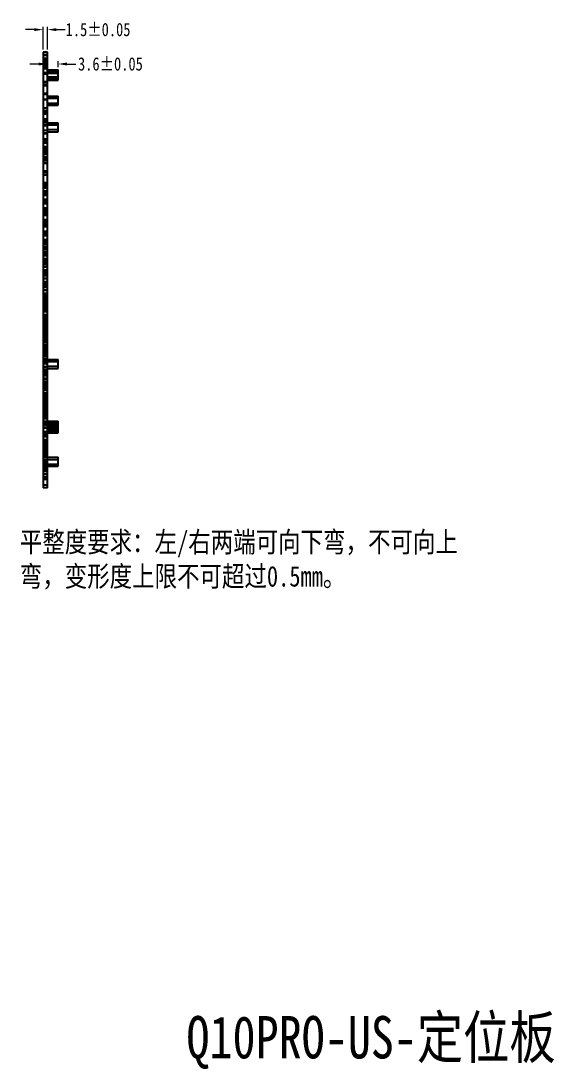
# Model space of a CAD drawing. Header units: inches. Extents: x -412 to 2236, y 581 to 1198.
# Drawn here: x 933.2 to 1114.4, y 768.2 to 1124.7 of the extents above; entities that cross this region are included whole.
import ezdxf

# ---------------------------------------------------------------- set-up
doc = ezdxf.new("R2010")
doc.units = ezdxf.units.IN
doc.header["$LTSCALE"] = 1.21
doc.header["$MEASUREMENT"] = 0
doc.header["$PDMODE"] = 3
doc.header["$PDSIZE"] = 0.3125
doc.layers.get('0').update_dxf_attribs({"linetype": 'CONTINUOUS'})
doc.layers.get('Defpoints').update_dxf_attribs({"linetype": 'CONTINUOUS'})
doc.layers.add('图框', color=7, linetype='CONTINUOUS')
doc.layers.add('标注尺寸', color=2, linetype='CONTINUOUS')
doc.styles.get("Standard").update_dxf_attribs({"font": 'txt', "width": 0.8})
doc.dimstyles.new('YanXiu', dxfattribs={"dimscale": 1.5, "dimtxt": 3, "dimasz": 2, "dimexe": 0.66, "dimexo": 0.66, "dimgap": 0.66, "dimtad": 0, "dimdsep": 46, "dimtxsty": 'Standard', "dimcen": 0, "dimclrd": 3, "dimclre": 6, "dimclrt": 3, "dimazin": 2, "dimtm": 1e-09, "dimtfac": 1, "dimtofl": 0, "dimtmove": 0, "dimatfit": 3, "dimfxl": 1, "dimlwd": 5, "dimlwe": 5, "dimarcsym": 0})

# ---------------------------------------------------------------- blocks, each defined once
blk = doc.blocks.new('*D6')
at = {"color": 3, "lineweight": 5}
for p, q in [((937.71, 1121.73), (934.71, 1121.73)), ((945.21, 1121.73), (948.21, 1121.73))]:
    blk.add_line(p, q, dxfattribs=at)
at = {"color": 6, "lineweight": 5}
for p, q in [((940.71, 1115.02), (940.71, 1122.72)), ((942.21, 1115), (942.21, 1122.72))]:
    blk.add_line(p, q, dxfattribs=at)
at = {"color": 3}
for points in [[(937.71, 1122.23), (937.71, 1121.23), (940.71, 1121.73)], [(945.21, 1122.23), (945.21, 1121.23), (942.21, 1121.73)]]:
    blk.add_solid(points, dxfattribs=at)
at = {"layer": 'Defpoints', "color": 0}
for p in [(942.21, 1121.73), (940.71, 1114.03), (942.21, 1114.01)]:
    blk.add_point(p, dxfattribs=at)
at = {"color": 3, "insert": (959.4, 1121.73), "char_height": 4.5, "attachment_point": 5}
blk.add_mtext('1.5%%P0.05', dxfattribs=at)
blk = doc.blocks.new('*D7')
at = {"color": 3, "lineweight": 5}
for p, q in [((939.21, 1110.04), (936.21, 1110.04)), ((948.81, 1110.04), (951.81, 1110.04))]:
    blk.add_line(p, q, dxfattribs=at)
at = {"color": 6, "lineweight": 5}
for p, q in [((942.21, 1109), (942.21, 1111.03)), ((945.81, 1109), (945.81, 1111.03))]:
    blk.add_line(p, q, dxfattribs=at)
at = {"color": 3}
for points in [[(939.21, 1110.54), (939.21, 1109.54), (942.21, 1110.04)], [(948.81, 1110.54), (948.81, 1109.54), (945.81, 1110.04)]]:
    blk.add_solid(points, dxfattribs=at)
at = {"layer": 'Defpoints', "color": 0}
for p in [(942.21, 1110.04), (942.21, 1108.01), (945.81, 1108.01)]:
    blk.add_point(p, dxfattribs=at)
at = {"color": 3, "insert": (963.6, 1110.04), "char_height": 4.5, "attachment_point": 5}
blk.add_mtext('3.6%%P0.05', dxfattribs=at)

msp = doc.modelspace()

# ---------------------------------------------------------------- linework, layer by layer
at = {"color": 7, "linetype": 'Continuous'}
for p, q in [((940.71, 1114.027), (940.71, 965.822)), ((942.21, 1114.027), (940.71, 1114.027)), ((940.71, 1114.011), (942.21, 1114.011)), ((942.21, 1113.027), (940.71, 1113.027)), ((940.71, 1113.011), (942.21, 1113.011)), ((942.21, 965.819), (942.21, 1114.031)), ((942.21, 1111.956), (940.71, 1111.956)), ((940.71, 1111.327), (942.21, 1111.327)), ((940.71, 1111.254), (942.21, 1111.254)), ((942.21, 1110.956), (940.71, 1110.956)), ((940.71, 1110.327), (942.21, 1110.327)), ((942.21, 1110.305), (940.71, 1110.305)), ((940.71, 1110.275), (942.21, 1110.275)), ((942.21, 1109.765), (940.71, 1109.765)), ((940.71, 1109.649), (942.21, 1109.649)), ((940.71, 1109.327), (942.21, 1109.327)), ((942.21, 1109.129), (940.71, 1109.129)), ((942.21, 1109.105), (940.71, 1109.105)), ((942.21, 1108.959), (940.71, 1108.959)), ((942.21, 1108.815), (940.71, 1108.815)), ((940.71, 1108.567), (942.21, 1108.567)), ((942.21, 1108.449), (940.71, 1108.449)), ((942.21, 1107.072), (940.71, 1107.072)), ((942.21, 1107.054), (940.71, 1107.054)), ((942.21, 1106.872), (940.71, 1106.872)), ((942.21, 1106.854), (940.71, 1106.854)), ((945.81, 1106.829), (940.71, 1106.831)), ((942.21, 1106.815), (940.71, 1106.815)), ((940.71, 1106.755), (942.21, 1106.755)), ((940.71, 1106.677), (942.21, 1106.677)), ((942.21, 1106.6), (940.71, 1106.6)), ((942.21, 1108.015), (945.81, 1108.015)), ((942.21, 1107.529), (945.81, 1107.529)), ((942.21, 1107.315), (945.81, 1107.315)), ((942.21, 1105.715), (945.81, 1105.715)), ((942.21, 1105.229), (945.81, 1105.229)), ((945.81, 1104.529), (945.81, 1108.015)), ((940.71, 1104.088), (942.21, 1104.088)), ((940.71, 1104.066), (942.21, 1104.066)), ((940.71, 1104), (942.21, 1104)), ((942.21, 1103.944), (940.71, 1103.944)), ((942.21, 1103.763), (940.71, 1103.763)), ((940.71, 1103.707), (942.21, 1103.707)), ((942.21, 1102.866), (940.71, 1102.866)), ((940.71, 1102.818), (942.21, 1102.818)), ((940.71, 1102.712), (942.21, 1102.712)), ((942.21, 1102.663), (940.71, 1102.663)), ((942.21, 1105.015), (945.81, 1105.015)), ((942.21, 1104.529), (945.81, 1104.529)), ((940.71, 1100.035), (942.21, 1100.035)), ((942.21, 1100.007), (940.71, 1100.007)), ((942.21, 1099.797), (940.71, 1099.797)), ((940.71, 1099.77), (942.21, 1099.77)), ((942.21, 1099.066), (945.81, 1099.066)), ((942.21, 1098.366), (945.81, 1098.366)), ((945.81, 1096.066), (945.81, 1099.066)), ((942.21, 1097.983), (940.71, 1097.983)), ((940.71, 1097.967), (942.21, 1097.967)), ((942.21, 1097.812), (940.71, 1097.812)), ((940.71, 1095.148), (942.21, 1095.148)), ((942.21, 1094.911), (940.71, 1094.911)), ((942.21, 1096.766), (945.81, 1096.766)), ((942.21, 1096.066), (945.81, 1096.066)), ((940.71, 1094.03), (942.21, 1094.03)), ((942.21, 1094.014), (940.71, 1094.014)), ((942.21, 1093.876), (940.71, 1093.876)), ((940.71, 1093.86), (942.21, 1093.86)), ((942.21, 1093.375), (940.71, 1093.375)), ((940.71, 1093.294), (942.21, 1093.294)), ((940.71, 1093.272), (942.21, 1093.272)), ((940.71, 1093.254), (942.21, 1093.254)), ((940.71, 1093.138), (942.21, 1093.138)), ((942.21, 1093.072), (940.71, 1093.072)), ((942.21, 1093.054), (940.71, 1093.054)), ((942.21, 1091.22), (940.71, 1091.22)), ((940.71, 1091.183), (942.21, 1091.183)), ((940.71, 1090.983), (942.21, 1090.983)), ((942.21, 1090.945), (940.71, 1090.945)), ((940.71, 1090.461), (942.21, 1090.461)), ((942.21, 1090.401), (940.71, 1090.401)), ((942.21, 1090.302), (940.71, 1090.302)), ((942.21, 1090.242), (940.71, 1090.242)), ((942.21, 1089.409), (940.71, 1089.409)), ((940.71, 1089.357), (942.21, 1089.357)), ((940.71, 1089.172), (942.21, 1089.172)), ((942.21, 1089.12), (940.71, 1089.12)), ((940.71, 1087.54), (942.21, 1087.54)), ((942.21, 1090.009), (945.81, 1090.009)), ((942.21, 1089.309), (945.81, 1089.309)), ((942.21, 1087.709), (945.81, 1087.709)), ((945.81, 1087.009), (945.81, 1090.009)), ((940.71, 1086.495), (942.21, 1086.495)), ((942.21, 1086.464), (940.71, 1086.464)), ((942.21, 1086.337), (940.71, 1086.337)), ((942.21, 1086.305), (940.71, 1086.305)), ((942.21, 1084.523), (940.71, 1084.523)), ((940.71, 1084.506), (942.21, 1084.506)), ((940.71, 1084.286), (942.21, 1084.286)), ((942.21, 1084.269), (940.71, 1084.269)), ((940.71, 1083.859), (942.21, 1083.859)), ((942.21, 1087.009), (945.81, 1087.009)), ((942.21, 1083.559), (940.71, 1083.559)), ((942.21, 1083.324), (940.71, 1083.324)), ((942.21, 1083.24), (940.71, 1083.24)), ((942.21, 1083.124), (940.71, 1083.124)), ((942.21, 1081.909), (940.71, 1081.909)), ((942.21, 1081.857), (940.71, 1081.857)), ((942.21, 1081.709), (940.71, 1081.709)), ((942.21, 1081.657), (940.71, 1081.657)), ((940.71, 1081.609), (942.21, 1081.609)), ((942.21, 1081.45), (940.71, 1081.45)), ((942.21, 1081.159), (940.71, 1081.159)), ((940.71, 1080.859), (942.21, 1080.859)), ((942.21, 1080.558), (940.71, 1080.558)), ((942.21, 1080.407), (940.71, 1080.407)), ((940.71, 1080.32), (942.21, 1080.32)), ((940.71, 1080.244), (942.21, 1080.244)), ((942.21, 1080.089), (940.71, 1080.089)), ((940.71, 1079.348), (942.21, 1079.348)), ((942.21, 1079.324), (940.71, 1079.324)), ((942.21, 1078.349), (940.71, 1078.349)), ((942.21, 1078.323), (940.71, 1078.323)), ((942.21, 1077.676), (940.71, 1077.676)), ((940.71, 1077.643), (942.21, 1077.643)), ((942.21, 1077.576), (940.71, 1077.577)), ((942.21, 1077.517), (940.71, 1077.517)), ((942.21, 1077.485), (940.71, 1077.485)), ((940.71, 1077.433), (942.21, 1077.433)), ((942.21, 1077.349), (940.71, 1077.349)), ((940.71, 1077.323), (942.21, 1077.323)), ((942.21, 1076.442), (940.71, 1076.442)), ((940.71, 1076.307), (942.21, 1076.307)), ((940.71, 1076.288), (942.21, 1076.288)), ((942.21, 1076.153), (940.71, 1076.153)), ((942.21, 1073.611), (940.71, 1073.611)), ((940.71, 1073.496), (942.21, 1073.497)), ((942.21, 1072.477), (940.71, 1072.477)), ((940.71, 1072.37), (942.21, 1072.37)), ((940.71, 1072.323), (942.21, 1072.323)), ((942.21, 1072.216), (940.71, 1072.216)), ((942.21, 1069.645), (940.71, 1069.646)), ((940.71, 1069.559), (942.21, 1069.56)), ((940.71, 1069.524), (942.21, 1069.524)), ((942.21, 1069.324), (940.71, 1069.324)), ((942.21, 1068.859), (940.71, 1068.859)), ((940.71, 1068.559), (942.21, 1068.559)), ((942.21, 1068.511), (940.71, 1068.511)), ((940.71, 1068.434), (942.21, 1068.434)), ((940.71, 1068.357), (942.21, 1068.357)), ((942.21, 1068.279), (940.71, 1068.279)), ((940.71, 1068.109), (942.21, 1068.109)), ((940.71, 1068.057), (942.21, 1068.057)), ((942.21, 1067.909), (940.71, 1067.909)), ((942.21, 1067.857), (940.71, 1067.857)), ((942.21, 1066.715), (940.71, 1066.714)), ((940.71, 1066.546), (942.21, 1066.546)), ((940.71, 1066.159), (942.21, 1066.159)), ((942.21, 1065.859), (940.71, 1065.859)), ((942.21, 1065.68), (940.71, 1065.68)), ((940.71, 1065.623), (942.21, 1065.623)), ((940.71, 1064.037), (942.21, 1064.037)), ((942.21, 1063.883), (940.71, 1063.883)), ((942.21, 1063.867), (940.71, 1063.867)), ((942.21, 1063.731), (940.71, 1063.731)), ((940.71, 1063.713), (942.21, 1063.713)), ((940.71, 1063.568), (942.21, 1063.568)), ((942.21, 1063.414), (940.71, 1063.414)), ((942.21, 1062.859), (940.71, 1062.859)), ((940.71, 1062.807), (942.21, 1062.807)), ((942.21, 1062.749), (940.71, 1062.749)), ((942.21, 1062.659), (940.71, 1062.659)), ((940.71, 1062.607), (942.21, 1062.607)), ((942.21, 1061.035), (940.71, 1061.036)), ((940.71, 1060.757), (942.21, 1060.758)), ((940.71, 1060.072), (942.21, 1060.072)), ((942.21, 1059.953), (940.71, 1059.953)), ((942.21, 1059.918), (940.71, 1059.918)), ((942.21, 1059.901), (940.71, 1059.901)), ((942.21, 1059.794), (940.71, 1059.794)), ((940.71, 1059.747), (942.21, 1059.747)), ((940.71, 1059.631), (942.21, 1059.631)), ((942.21, 1059.477), (940.71, 1059.477)), ((942.21, 1058.784), (940.71, 1058.783)), ((940.71, 1058.673), (942.21, 1058.672)), ((942.21, 1057.07), (940.71, 1057.071)), ((940.71, 1056.82), (942.21, 1056.821)), ((940.71, 1056.106), (942.21, 1056.106)), ((942.21, 1056.016), (940.71, 1056.016)), ((942.21, 1055.952), (940.71, 1055.952)), ((942.21, 1055.936), (940.71, 1055.936)), ((942.21, 1055.858), (940.71, 1055.858)), ((940.71, 1055.782), (942.21, 1055.782)), ((940.71, 1055.695), (942.21, 1055.695)), ((942.21, 1055.54), (940.71, 1055.54)), ((942.21, 1054.818), (940.71, 1054.818)), ((940.71, 1054.736), (942.21, 1054.736)), ((942.21, 1053.104), (940.71, 1053.105)), ((940.71, 1052.884), (942.21, 1052.884)), ((940.71, 1052.141), (942.21, 1052.141)), ((942.21, 1052.08), (940.71, 1052.08)), ((942.21, 1051.987), (940.71, 1051.987)), ((942.21, 1051.97), (940.71, 1051.97)), ((942.21, 1051.921), (940.71, 1051.921)), ((940.71, 1051.816), (942.21, 1051.816)), ((940.71, 1051.758), (942.21, 1051.758)), ((942.21, 1051.604), (940.71, 1051.604)), ((942.21, 1050.174), (940.71, 1050.173)), ((940.71, 1049.871), (942.21, 1049.87)), ((942.21, 1049.139), (940.71, 1049.14)), ((940.71, 1049.059), (942.21, 1049.059)), ((940.71, 1049.007), (942.21, 1049.007)), ((940.71, 1048.947), (942.21, 1048.948)), ((942.21, 1048.859), (940.71, 1048.859)), ((942.21, 1048.807), (940.71, 1048.807)), ((942.21, 1048.005), (940.71, 1048.005)), ((940.71, 1047.851), (942.21, 1047.851)), ((940.71, 1047.496), (942.21, 1047.496)), ((942.21, 1047.338), (940.71, 1047.338)), ((942.21, 1047.214), (940.71, 1047.214)), ((942.21, 1047.056), (940.71, 1047.056)), ((942.21, 1046.208), (940.71, 1046.208)), ((940.71, 1045.934), (942.21, 1045.933)), ((940.71, 1045.759), (942.21, 1045.759)), ((942.21, 1045.459), (940.71, 1045.459)), ((942.21, 1045.174), (940.71, 1045.174)), ((940.71, 1043.937), (942.21, 1043.937)), ((942.21, 1043.809), (940.71, 1043.809)), ((942.21, 1043.783), (940.71, 1043.783)), ((942.21, 1043.756), (940.71, 1043.756)), ((942.21, 1043.609), (940.71, 1043.609)), ((942.21, 1043.556), (940.71, 1043.556)), ((940.71, 1043.531), (942.21, 1043.531)), ((942.21, 1043.373), (940.71, 1043.373)), ((942.21, 1043.277), (940.71, 1043.277)), ((942.21, 1043.119), (940.71, 1043.119)), ((942.21, 1043.06), (940.71, 1043.06)), ((940.71, 1042.76), (942.21, 1042.76)), ((942.21, 1042.243), (940.71, 1042.242)), ((942.21, 1042.228), (940.71, 1042.228)), ((940.71, 1042.074), (942.21, 1042.074)), ((940.71, 1041.997), (942.21, 1041.997)), ((940.71, 1041.126), (942.21, 1041.127)), ((940.71, 1040.001), (942.21, 1040.001)), ((942.21, 1039.846), (940.71, 1039.846)), ((940.71, 1039.566), (942.21, 1039.566)), ((942.21, 1039.407), (940.71, 1039.407)), ((942.21, 1039.341), (940.71, 1039.341)), ((942.21, 1039.182), (940.71, 1039.182)), ((942.21, 1038.278), (940.71, 1038.277)), ((942.21, 1038.263), (940.71, 1038.263)), ((940.71, 1038.109), (942.21, 1038.109)), ((940.71, 1038.061), (942.21, 1038.06)), ((940.71, 1037.19), (942.21, 1037.19)), ((940.71, 1036.064), (942.21, 1036.064)), ((942.21, 1035.91), (940.71, 1035.91)), ((940.71, 1035.6), (942.21, 1035.6)), ((942.21, 1035.442), (940.71, 1035.442)), ((942.21, 1035.404), (940.71, 1035.404)), ((942.21, 1035.245), (940.71, 1035.245)), ((942.21, 1034.312), (940.71, 1034.312)), ((942.21, 1034.297), (940.71, 1034.297)), ((940.71, 1034.143), (942.21, 1034.143)), ((940.71, 1033.253), (942.21, 1033.254)), ((940.71, 1032.127), (942.21, 1032.127)), ((942.21, 1031.973), (940.71, 1031.973)), ((940.71, 1031.635), (942.21, 1031.635)), ((942.21, 1031.476), (940.71, 1031.476)), ((942.21, 1030.76), (940.71, 1030.76)), ((940.71, 1030.46), (942.21, 1030.46)), ((942.21, 1030.332), (940.71, 1030.332)), ((940.71, 1030.24), (942.21, 1030.239)), ((940.71, 1030.178), (942.21, 1030.178)), ((940.71, 1030.009), (942.21, 1030.009)), ((940.71, 1029.956), (942.21, 1029.956)), ((942.21, 1029.809), (940.71, 1029.809)), ((942.21, 1029.756), (940.71, 1029.756)), ((940.71, 1029.316), (942.21, 1029.317)), ((942.21, 1028.535), (940.71, 1028.535)), ((940.71, 1028.059), (942.21, 1028.059)), ((942.21, 1027.759), (940.71, 1027.759)), ((942.21, 1027.583), (940.71, 1027.583)), ((942.21, 1027.5), (940.71, 1027.501)), ((942.21, 1027.425), (940.71, 1027.425)), ((940.71, 1026.761), (942.21, 1026.761)), ((942.21, 1026.461), (940.71, 1026.461)), ((940.71, 1026.303), (942.21, 1026.303)), ((940.71, 1025.858), (942.21, 1025.858)), ((942.21, 1025.7), (940.71, 1025.7)), ((942.21, 1024.759), (940.71, 1024.759)), ((942.21, 1024.707), (940.71, 1024.707)), ((942.21, 1024.613), (940.71, 1024.613)), ((942.21, 1024.57), (940.71, 1024.569)), ((942.21, 1024.507), (940.71, 1024.507)), ((940.71, 1024.459), (942.21, 1024.459)), ((942.21, 1024.061), (940.71, 1024.061)), ((940.71, 1023.761), (942.21, 1023.761)), ((942.21, 1023.647), (940.71, 1023.647)), ((942.21, 1023.488), (940.71, 1023.488)), ((940.71, 1023.325), (942.21, 1023.325)), ((942.21, 1023.171), (940.71, 1023.171)), ((940.71, 1022.367), (942.21, 1022.366)), ((940.71, 1021.892), (942.21, 1021.892)), ((942.21, 1021.782), (940.71, 1021.783)), ((942.21, 1021.734), (940.71, 1021.734)), ((942.21, 1020.648), (940.71, 1020.648)), ((942.21, 1020.605), (940.71, 1020.604)), ((940.71, 1020.514), (942.21, 1020.515)), ((940.71, 1020.494), (942.21, 1020.494)), ((942.21, 1019.961), (940.71, 1019.961)), ((942.21, 1019.761), (940.71, 1019.761)), ((942.21, 1019.71), (940.71, 1019.71)), ((942.21, 1019.551), (940.71, 1019.551)), ((940.71, 1019.388), (942.21, 1019.388)), ((942.21, 1019.234), (940.71, 1019.234)), ((940.71, 1018.43), (942.21, 1018.429)), ((940.71, 1017.927), (942.21, 1017.927)), ((942.21, 1017.816), (940.71, 1017.817)), ((942.21, 1017.769), (940.71, 1017.769)), ((942.21, 1016.683), (940.71, 1016.683)), ((942.21, 1016.639), (940.71, 1016.638)), ((940.71, 1016.577), (942.21, 1016.578)), ((940.71, 1016.529), (942.21, 1016.529)), ((942.21, 1015.773), (940.71, 1015.773)), ((942.21, 1015.615), (940.71, 1015.615)), ((940.71, 1015.452), (942.21, 1015.452)), ((940.71, 1015.349), (942.21, 1015.349)), ((942.21, 1015.323), (940.71, 1015.323)), ((942.21, 1015.297), (940.71, 1015.297)), ((942.21, 1014.349), (940.71, 1014.349)), ((942.21, 1014.323), (940.71, 1014.323)), ((940.71, 1013.962), (942.21, 1013.962)), ((942.21, 1013.851), (940.71, 1013.852)), ((942.21, 1013.803), (940.71, 1013.803)), ((942.21, 1013.348), (940.71, 1013.348)), ((940.71, 1013.324), (942.21, 1013.324)), ((942.21, 1012.717), (940.71, 1012.717)), ((940.71, 1012.641), (942.21, 1012.641)), ((940.71, 1012.563), (942.21, 1012.563)), ((942.21, 1011.761), (940.71, 1011.761)), ((940.71, 1011.515), (942.21, 1011.515)), ((940.71, 1011.461), (942.21, 1011.461)), ((942.21, 1011.361), (940.71, 1011.361)), ((940.71, 1010.959), (942.21, 1010.959)), ((942.21, 1010.921), (940.71, 1010.92)), ((940.71, 1010.907), (942.21, 1010.907)), ((942.21, 1010.759), (940.71, 1010.759)), ((942.21, 1010.707), (940.71, 1010.707)), ((942.21, 1009.886), (940.71, 1009.886)), ((940.71, 1009.628), (942.21, 1009.627)), ((940.71, 1009.061), (942.21, 1009.061)), ((942.21, 1009.512), (945.81, 1009.512)), ((945.81, 1006.512), (945.81, 1009.512)), ((942.21, 1008.752), (940.71, 1008.752)), ((940.71, 1008.704), (942.21, 1008.705)), ((940.71, 1008.598), (942.21, 1008.598)), ((940.71, 1008.243), (942.21, 1008.243)), ((942.21, 1008.085), (940.71, 1008.085)), ((942.21, 1006.971), (940.71, 1006.971)), ((942.21, 1006.955), (940.71, 1006.954)), ((942.21, 1006.812), (940.71, 1006.812)), ((940.71, 1006.161), (942.21, 1006.161)), ((942.21, 1005.961), (940.71, 1005.961)), ((942.21, 1005.92), (940.71, 1005.921)), ((942.21, 1005.709), (940.71, 1005.709)), ((940.71, 1005.691), (942.21, 1005.69)), ((942.21, 1005.509), (940.71, 1005.509)), ((942.21, 1008.812), (945.81, 1008.812)), ((942.21, 1007.212), (945.81, 1007.212)), ((942.21, 1006.512), (945.81, 1006.512)), ((940.71, 1004.949), (942.21, 1004.949)), ((940.71, 1004.795), (942.21, 1004.795)), ((940.71, 1004.278), (942.21, 1004.278)), ((942.21, 1004.133), (940.71, 1004.133)), ((942.21, 1004.119), (940.71, 1004.119)), ((942.21, 1003.974), (940.71, 1003.974)), ((942.21, 1003.034), (940.71, 1003.034)), ((942.21, 1002.99), (940.71, 1002.989)), ((942.21, 1002.876), (940.71, 1002.876)), ((940.71, 1002.118), (942.21, 1002.118)), ((940.71, 1001.881), (942.21, 1001.881)), ((940.71, 1001.754), (942.21, 1001.754)), ((940.71, 1001.318), (942.21, 1001.318)), ((942.21, 1000.983), (940.71, 1000.983)), ((940.71, 1000.959), (942.21, 1000.959)), ((942.21, 1000.91), (940.71, 1000.91)), ((940.71, 1000.829), (942.21, 1000.829)), ((942.21, 1000.727), (940.71, 1000.727)), ((942.21, 1000.709), (940.71, 1000.709)), ((940.71, 1000.312), (942.21, 1000.312)), ((942.21, 1000.154), (940.71, 1000.154)), ((942.21, 999.585), (940.71, 999.585)), ((940.71, 999.229), (942.21, 999.229)), ((942.21, 999.098), (940.71, 999.098)), ((942.21, 999.024), (940.71, 999.024)), ((942.21, 998.939), (940.71, 998.939)), ((940.71, 998.153), (942.21, 998.153)), ((942.21, 997.915), (940.71, 997.915)), ((940.71, 997.818), (942.21, 997.817)), ((942.21, 997.294), (940.71, 997.294)), ((940.71, 997.246), (942.21, 997.246)), ((942.21, 997.091), (940.71, 997.091)), ((940.71, 997.063), (942.21, 997.063)), ((942.21, 996.881), (940.71, 996.881)), ((940.71, 996.602), (942.21, 996.602)), ((940.71, 996.525), (942.21, 996.525)), ((940.71, 996.364), (942.21, 996.364)), ((940.71, 996.347), (942.21, 996.347)), ((942.21, 996.188), (940.71, 996.188)), ((940.71, 996.015), (942.21, 996.015)), ((940.71, 995.909), (942.21, 995.909)), ((942.21, 995.784), (940.71, 995.784)), ((942.21, 995.554), (940.71, 995.554)), ((942.21, 995.161), (940.71, 995.161)), ((942.21, 995.059), (940.71, 995.058)), ((942.21, 995.002), (940.71, 995.002)), ((942.21, 994.635), (940.71, 994.635)), ((940.71, 994.435), (942.21, 994.435)), ((940.71, 994.28), (942.21, 994.28)), ((942.21, 993.709), (940.71, 993.709)), ((942.21, 993.568), (940.71, 993.568)), ((940.71, 993.436), (942.21, 993.436)), ((940.71, 993.414), (942.21, 993.414)), ((940.71, 993.353), (942.21, 993.353)), ((942.21, 993.198), (940.71, 993.198)), ((942.21, 992.925), (940.71, 992.925)), ((942.21, 992.85), (940.71, 992.85)), ((942.21, 992.688), (940.71, 992.688)), ((940.71, 992.381), (942.21, 992.381)), ((942.21, 992.308), (940.71, 992.308)), ((942.21, 992.223), (940.71, 992.223)), ((940.71, 992.077), (942.21, 992.077)), ((942.21, 991.978), (940.71, 991.978)), ((940.71, 991.909), (942.21, 991.909)), ((942.21, 991.709), (940.71, 991.709)), ((940.71, 991.493), (942.21, 991.493)), ((940.71, 991.256), (942.21, 991.256)), ((940.71, 990.924), (942.21, 990.924)), ((940.71, 990.852), (942.21, 990.852)), ((940.71, 990.737), (942.21, 990.737)), ((942.21, 990.697), (940.71, 990.697)), ((942.21, 990.568), (940.71, 990.568)), ((942.21, 990.5), (940.71, 990.5)), ((940.71, 990.431), (942.21, 990.431)), ((940.71, 990.011), (942.21, 990.011)), ((942.21, 989.73), (940.71, 989.73)), ((940.71, 989.688), (942.21, 989.688)), ((942.21, 989.655), (940.71, 989.655)), ((942.21, 989.492), (940.71, 989.492)), ((942.21, 989.332), (940.71, 989.332)), ((940.71, 988.579), (942.21, 988.579)), ((940.71, 988.42), (942.21, 988.42)), ((940.71, 988.042), (942.21, 988.041)), ((940.71, 987.927), (942.21, 987.927)), ((940.71, 987.804), (942.21, 987.804)), ((942.21, 987.775), (940.71, 987.775)), ((942.21, 987.678), (940.71, 987.678)), ((942.21, 987.616), (940.71, 987.616)), ((940.71, 987.571), (945.81, 987.572)), ((942.21, 987.527), (940.71, 987.527)), ((942.21, 988.557), (945.81, 988.557)), ((942.21, 987.857), (945.81, 987.857)), ((945.81, 984.572), (945.81, 988.557)), ((940.71, 987.29), (942.21, 987.29)), ((940.71, 987.109), (942.21, 987.109)), ((942.21, 986.91), (940.71, 986.91)), ((942.21, 986.156), (940.71, 986.156)), ((942.21, 984.956), (940.71, 984.956)), ((940.71, 984.894), (942.21, 984.894)), ((942.21, 984.858), (940.71, 984.858)), ((942.21, 984.784), (940.71, 984.784)), ((940.71, 984.629), (942.21, 984.629)), ((940.71, 984.613), (942.21, 984.613)), ((940.71, 984.553), (942.21, 984.553)), ((942.21, 984.47), (940.71, 984.47)), ((940.71, 984.455), (942.21, 984.455)), ((942.21, 984.294), (940.71, 984.294)), ((942.21, 984.274), (940.71, 984.274)), ((942.21, 986.872), (945.81, 986.872)), ((942.21, 986.257), (945.81, 986.257)), ((942.21, 985.557), (945.81, 985.557)), ((942.21, 985.272), (945.81, 985.272)), ((942.21, 984.572), (945.81, 984.572)), ((942.21, 983.816), (940.71, 983.816)), ((940.71, 983.703), (942.21, 983.703)), ((940.71, 983.548), (942.21, 983.548)), ((942.21, 983.347), (940.71, 983.347)), ((942.21, 983.267), (940.71, 983.267)), ((942.21, 983.168), (940.71, 983.168)), ((942.21, 982.205), (940.71, 982.205)), ((942.21, 982.15), (940.71, 982.15)), ((940.71, 981.967), (942.21, 981.967)), ((942.21, 981.861), (940.71, 981.861)), ((942.21, 981.612), (940.71, 981.612)), ((940.71, 981.457), (942.21, 981.457)), ((940.71, 981.381), (942.21, 981.381)), ((942.21, 981.12), (940.71, 981.12)), ((942.21, 981.102), (940.71, 981.102)), ((942.21, 980.993), (940.71, 980.993)), ((942.21, 980.957), (940.71, 980.957)), ((942.21, 980.882), (940.71, 980.882)), ((942.21, 980.733), (940.71, 980.733)), ((940.71, 980.601), (942.21, 980.601)), ((940.71, 980.579), (942.21, 980.579)), ((942.21, 980.265), (940.71, 980.265)), ((942.21, 980.249), (940.71, 980.249)), ((942.21, 980.112), (940.71, 980.112)), ((942.21, 980.044), (940.71, 980.044)), ((942.21, 979.866), (940.71, 979.866)), ((940.71, 979.688), (942.21, 979.688)), ((942.21, 979.468), (940.71, 979.468)), ((940.71, 979.382), (942.21, 979.382)), ((940.71, 978.754), (942.21, 978.754)), ((940.71, 978.535), (942.21, 978.535)), ((942.21, 978.398), (940.71, 978.398)), ((940.71, 978.297), (942.21, 978.297)), ((940.71, 977.918), (942.21, 977.918)), ((942.21, 977.762), (940.71, 977.762)), ((942.21, 977.687), (940.71, 977.687)), ((940.71, 977.406), (942.21, 977.406)), ((940.71, 977.391), (942.21, 977.391)), ((942.21, 977.255), (940.71, 977.255)), ((940.71, 977.198), (942.21, 977.198)), ((940.71, 977.153), (942.21, 977.154)), ((940.71, 977.04), (942.21, 977.04)), ((940.71, 977.017), (942.21, 977.017)), ((940.71, 976.326), (942.21, 976.326)), ((940.71, 976.316), (942.21, 976.316)), ((940.71, 975.462), (942.21, 975.462)), ((940.71, 975.15), (942.21, 975.15)), ((942.21, 975.058), (940.71, 975.058)), ((942.21, 974.919), (940.71, 974.919)), ((940.71, 974.703), (942.21, 974.703)), ((942.21, 974.498), (940.71, 974.498)), ((942.21, 974.339), (940.71, 974.339)), ((940.71, 973.976), (942.21, 973.976)), ((940.71, 973.738), (942.21, 973.738)), ((940.71, 973.549), (942.21, 973.549)), ((940.71, 973.312), (942.21, 973.312)), ((942.21, 976.257), (945.81, 976.257)), ((942.21, 975.557), (945.81, 975.557)), ((942.21, 973.957), (945.81, 973.957)), ((942.21, 973.257), (945.81, 973.257)), ((945.81, 973.257), (945.81, 976.257)), ((942.21, 972.992), (940.71, 972.992)), ((942.21, 972.291), (940.71, 972.291)), ((942.21, 972.11), (940.71, 972.11)), ((942.21, 971.427), (940.71, 971.427)), ((942.21, 970.529), (940.71, 970.529)), ((940.71, 969.681), (942.21, 969.681)), ((940.71, 969.538), (942.21, 969.538)), ((942.21, 968.697), (940.71, 968.697)), ((942.21, 966.819), (940.71, 966.819)), ((942.21, 965.819), (940.71, 965.819))]:
    msp.add_line(p, q, dxfattribs=at)
for points, knots in [([(940.71, 1077.339), (940.879, 1077.339), (941.215, 1077.358), (941.716, 1077.345), (942.046, 1077.362), (942.21, 1077.362)], [0, 0, 0, 0, 0.3392024, 0.6724747, 1, 1, 1, 1]), ([(942.21, 1077.196), (942.04, 1077.196), (941.704, 1077.215), (941.204, 1077.202), (940.874, 1077.219), (940.71, 1077.219)], [0, 0, 0, 0, 0.3391783, 0.6724513, 1, 1, 1, 1]), ([(940.71, 1073.374), (940.879, 1073.374), (941.215, 1073.393), (941.716, 1073.379), (942.046, 1073.397), (942.21, 1073.397)], [0, 0, 0, 0, 0.3392024, 0.6724747, 1, 1, 1, 1]), ([(942.21, 1073.26), (942.04, 1073.26), (941.704, 1073.278), (941.204, 1073.265), (940.874, 1073.282), (940.71, 1073.282)], [0, 0, 0, 0, 0.3391783, 0.6724513, 1, 1, 1, 1]), ([(940.71, 1069.408), (940.879, 1069.408), (941.215, 1069.427), (941.716, 1069.414), (942.046, 1069.431), (942.21, 1069.431)], [0, 0, 0, 0, 0.3392024, 0.6724747, 1, 1, 1, 1]), ([(942.21, 1069.323), (942.04, 1069.323), (941.704, 1069.342), (941.204, 1069.328), (940.874, 1069.346), (940.71, 1069.346)], [0, 0, 0, 0, 0.3391783, 0.6724513, 1, 1, 1, 1]), ([(940.71, 1066.951), (940.879, 1066.951), (941.215, 1066.932), (941.716, 1066.946), (942.046, 1066.928), (942.21, 1066.928)], [0, 0, 0, 0, 0.3392024, 0.6724747, 1, 1, 1, 1]), ([(942.21, 1066.783), (942.04, 1066.783), (941.704, 1066.764), (941.204, 1066.778), (940.874, 1066.76), (940.71, 1066.76)], [0, 0, 0, 0, 0.3391783, 0.6724513, 1, 1, 1, 1]), ([(940.71, 1065.443), (940.879, 1065.443), (941.215, 1065.462), (941.716, 1065.448), (942.046, 1065.466), (942.21, 1065.466)], [0, 0, 0, 0, 0.3392024, 0.6724747, 1, 1, 1, 1]), ([(942.21, 1065.386), (942.04, 1065.386), (941.704, 1065.405), (941.204, 1065.391), (940.874, 1065.409), (940.71, 1065.409)], [0, 0, 0, 0, 0.3391783, 0.6724513, 1, 1, 1, 1]), ([(940.71, 1062.986), (940.879, 1062.986), (941.215, 1062.967), (941.716, 1062.981), (942.046, 1062.963), (942.21, 1062.963)], [0, 0, 0, 0, 0.3392024, 0.6724747, 1, 1, 1, 1]), ([(942.21, 1062.846), (942.04, 1062.846), (941.704, 1062.827), (941.204, 1062.841), (940.874, 1062.823), (940.71, 1062.823)], [0, 0, 0, 0, 0.3391783, 0.6724513, 1, 1, 1, 1]), ([(940.71, 1060.798), (940.879, 1060.798), (941.215, 1060.817), (941.716, 1060.804), (942.046, 1060.822), (942.21, 1060.822)], [0, 0, 0, 0, 0.3392024, 0.6724747, 1, 1, 1, 1]), ([(942.21, 1060.521), (942.04, 1060.521), (941.704, 1060.539), (941.204, 1060.526), (940.874, 1060.544), (940.71, 1060.544)], [0, 0, 0, 0, 0.3391783, 0.6724513, 1, 1, 1, 1]), ([(940.71, 1059.021), (940.879, 1059.021), (941.215, 1059.002), (941.716, 1059.015), (942.046, 1058.997), (942.21, 1058.997)], [0, 0, 0, 0, 0.3392024, 0.6724747, 1, 1, 1, 1]), ([(942.21, 1058.91), (942.04, 1058.91), (941.704, 1058.891), (941.204, 1058.904), (940.874, 1058.887), (940.71, 1058.887)], [0, 0, 0, 0, 0.3391783, 0.6724513, 1, 1, 1, 1]), ([(940.71, 1056.833), (940.879, 1056.833), (941.215, 1056.852), (941.716, 1056.838), (942.046, 1056.856), (942.21, 1056.856)], [0, 0, 0, 0, 0.3392024, 0.6724747, 1, 1, 1, 1]), ([(942.21, 1056.584), (942.04, 1056.584), (941.704, 1056.603), (941.204, 1056.589), (940.874, 1056.607), (940.71, 1056.607)], [0, 0, 0, 0, 0.3391783, 0.6724513, 1, 1, 1, 1]), ([(940.71, 1055.055), (940.879, 1055.055), (941.215, 1055.036), (941.716, 1055.05), (942.046, 1055.032), (942.21, 1055.032)], [0, 0, 0, 0, 0.3392024, 0.6724747, 1, 1, 1, 1]), ([(942.21, 1054.973), (942.04, 1054.973), (941.704, 1054.954), (941.204, 1054.968), (940.874, 1054.95), (940.71, 1054.95)], [0, 0, 0, 0, 0.3391783, 0.6724513, 1, 1, 1, 1]), ([(940.71, 1052.868), (940.879, 1052.868), (941.215, 1052.887), (941.716, 1052.873), (942.046, 1052.891), (942.21, 1052.891)], [0, 0, 0, 0, 0.3392024, 0.6724747, 1, 1, 1, 1]), ([(942.21, 1052.647), (942.04, 1052.647), (941.704, 1052.666), (941.204, 1052.653), (940.874, 1052.67), (940.71, 1052.67)], [0, 0, 0, 0, 0.3391783, 0.6724513, 1, 1, 1, 1]), ([(940.71, 1050.411), (940.879, 1050.411), (941.215, 1050.392), (941.716, 1050.405), (942.046, 1050.388), (942.21, 1050.388)], [0, 0, 0, 0, 0.3392024, 0.6724747, 1, 1, 1, 1]), ([(942.21, 1050.107), (942.04, 1050.107), (941.704, 1050.089), (941.204, 1050.102), (940.874, 1050.084), (940.71, 1050.084)], [0, 0, 0, 0, 0.3391783, 0.6724513, 1, 1, 1, 1]), ([(940.71, 1048.902), (940.879, 1048.902), (941.215, 1048.921), (941.716, 1048.908), (942.046, 1048.925), (942.21, 1048.925)], [0, 0, 0, 0, 0.3392024, 0.6724747, 1, 1, 1, 1]), ([(942.21, 1048.711), (942.04, 1048.711), (941.704, 1048.729), (941.204, 1048.716), (940.874, 1048.733), (940.71, 1048.733)], [0, 0, 0, 0, 0.3391783, 0.6724513, 1, 1, 1, 1]), ([(940.71, 1046.445), (940.879, 1046.445), (941.215, 1046.426), (941.716, 1046.44), (942.046, 1046.422), (942.21, 1046.422)], [0, 0, 0, 0, 0.3392024, 0.6724747, 1, 1, 1, 1]), ([(942.21, 1046.171), (942.04, 1046.171), (941.704, 1046.152), (941.204, 1046.165), (940.874, 1046.148), (940.71, 1046.148)], [0, 0, 0, 0, 0.3391783, 0.6724513, 1, 1, 1, 1]), ([(940.71, 1044.937), (940.879, 1044.937), (941.215, 1044.956), (941.716, 1044.942), (942.046, 1044.96), (942.21, 1044.96)], [0, 0, 0, 0, 0.3392024, 0.6724747, 1, 1, 1, 1]), ([(940.71, 1042.48), (940.879, 1042.48), (941.215, 1042.461), (941.716, 1042.474), (942.046, 1042.457), (942.21, 1042.457)], [0, 0, 0, 0, 0.3392024, 0.6724747, 1, 1, 1, 1]), ([(942.21, 1042.234), (942.04, 1042.234), (941.704, 1042.215), (941.204, 1042.229), (940.874, 1042.211), (940.71, 1042.211)], [0, 0, 0, 0, 0.3391783, 0.6724513, 1, 1, 1, 1]), ([(942.21, 1040.89), (942.04, 1040.89), (941.704, 1040.909), (941.204, 1040.895), (940.874, 1040.913), (940.71, 1040.913)], [0, 0, 0, 0, 0.3391783, 0.6724513, 1, 1, 1, 1]), ([(940.71, 1039.16), (940.879, 1039.16), (941.215, 1039.179), (941.716, 1039.165), (942.046, 1039.183), (942.21, 1039.183)], [0, 0, 0, 0, 0.3392024, 0.6724747, 1, 1, 1, 1]), ([(940.71, 1038.514), (940.879, 1038.514), (941.215, 1038.495), (941.716, 1038.509), (942.046, 1038.491), (942.21, 1038.491)], [0, 0, 0, 0, 0.3392024, 0.6724747, 1, 1, 1, 1]), ([(942.21, 1038.297), (942.04, 1038.297), (941.704, 1038.278), (941.204, 1038.292), (940.874, 1038.274), (940.71, 1038.274)], [0, 0, 0, 0, 0.3391783, 0.6724513, 1, 1, 1, 1]), ([(942.21, 1036.953), (942.04, 1036.953), (941.704, 1036.972), (941.204, 1036.959), (940.874, 1036.976), (940.71, 1036.976)], [0, 0, 0, 0, 0.3391783, 0.6724513, 1, 1, 1, 1]), ([(940.71, 1035.195), (940.879, 1035.195), (941.215, 1035.213), (941.716, 1035.2), (942.046, 1035.218), (942.21, 1035.218)], [0, 0, 0, 0, 0.3392024, 0.6724747, 1, 1, 1, 1]), ([(940.71, 1034.549), (940.879, 1034.549), (941.215, 1034.53), (941.716, 1034.544), (942.046, 1034.526), (942.21, 1034.526)], [0, 0, 0, 0, 0.3392024, 0.6724747, 1, 1, 1, 1]), ([(942.21, 1033.017), (942.04, 1033.017), (941.704, 1033.035), (941.204, 1033.022), (940.874, 1033.039), (940.71, 1033.039)], [0, 0, 0, 0, 0.3391783, 0.6724513, 1, 1, 1, 1]), ([(940.71, 1031.229), (940.879, 1031.229), (941.215, 1031.248), (941.716, 1031.234), (942.046, 1031.252), (942.21, 1031.252)], [0, 0, 0, 0, 0.3392024, 0.6724747, 1, 1, 1, 1]), ([(942.21, 1030.477), (942.04, 1030.477), (941.704, 1030.458), (941.204, 1030.471), (940.874, 1030.454), (940.71, 1030.454)], [0, 0, 0, 0, 0.3391783, 0.6724513, 1, 1, 1, 1]), ([(942.21, 1029.08), (942.04, 1029.08), (941.704, 1029.099), (941.204, 1029.085), (940.874, 1029.103), (940.71, 1029.103)], [0, 0, 0, 0, 0.3391783, 0.6724513, 1, 1, 1, 1]), ([(940.71, 1028.772), (940.879, 1028.772), (941.215, 1028.753), (941.716, 1028.767), (942.046, 1028.749), (942.21, 1028.749)], [0, 0, 0, 0, 0.3392024, 0.6724747, 1, 1, 1, 1]), ([(940.71, 1027.264), (940.879, 1027.264), (941.215, 1027.283), (941.716, 1027.269), (942.046, 1027.287), (942.21, 1027.287)], [0, 0, 0, 0, 0.3392024, 0.6724747, 1, 1, 1, 1]), ([(942.21, 1026.54), (942.04, 1026.54), (941.704, 1026.521), (941.204, 1026.535), (940.874, 1026.517), (940.71, 1026.517)], [0, 0, 0, 0, 0.3391783, 0.6724513, 1, 1, 1, 1]), ([(940.71, 1024.807), (940.879, 1024.807), (941.215, 1024.788), (941.716, 1024.801), (942.046, 1024.784), (942.21, 1024.784)], [0, 0, 0, 0, 0.3392024, 0.6724747, 1, 1, 1, 1]), ([(942.21, 1022.603), (942.04, 1022.603), (941.704, 1022.584), (941.204, 1022.598), (940.874, 1022.58), (940.71, 1022.58)], [0, 0, 0, 0, 0.3391783, 0.6724513, 1, 1, 1, 1]), ([(940.71, 1021.545), (940.879, 1021.545), (941.215, 1021.564), (941.716, 1021.55), (942.046, 1021.568), (942.21, 1021.568)], [0, 0, 0, 0, 0.3392024, 0.6724747, 1, 1, 1, 1]), ([(940.71, 1020.841), (940.879, 1020.841), (941.215, 1020.822), (941.716, 1020.836), (942.046, 1020.818), (942.21, 1020.818)], [0, 0, 0, 0, 0.3392024, 0.6724747, 1, 1, 1, 1]), ([(942.21, 1020.278), (942.04, 1020.278), (941.704, 1020.296), (941.204, 1020.283), (940.874, 1020.3), (940.71, 1020.3)], [0, 0, 0, 0, 0.3391783, 0.6724513, 1, 1, 1, 1]), ([(942.21, 1018.666), (942.04, 1018.666), (941.704, 1018.648), (941.204, 1018.661), (940.874, 1018.644), (940.71, 1018.644)], [0, 0, 0, 0, 0.3391783, 0.6724513, 1, 1, 1, 1]), ([(940.71, 1017.58), (940.879, 1017.58), (941.215, 1017.599), (941.716, 1017.585), (942.046, 1017.603), (942.21, 1017.603)], [0, 0, 0, 0, 0.3392024, 0.6724747, 1, 1, 1, 1]), ([(940.71, 1016.876), (940.879, 1016.876), (941.215, 1016.857), (941.716, 1016.871), (942.046, 1016.853), (942.21, 1016.853)], [0, 0, 0, 0, 0.3392024, 0.6724747, 1, 1, 1, 1]), ([(942.21, 1016.341), (942.04, 1016.341), (941.704, 1016.36), (941.204, 1016.346), (940.874, 1016.364), (940.71, 1016.364)], [0, 0, 0, 0, 0.3391783, 0.6724513, 1, 1, 1, 1]), ([(940.71, 1013.614), (940.879, 1013.614), (941.215, 1013.633), (941.716, 1013.62), (942.046, 1013.637), (942.21, 1013.637)], [0, 0, 0, 0, 0.3392024, 0.6724747, 1, 1, 1, 1]), ([(942.21, 1012.404), (942.04, 1012.404), (941.704, 1012.423), (941.204, 1012.409), (940.874, 1012.427), (940.71, 1012.427)], [0, 0, 0, 0, 0.3391783, 0.6724513, 1, 1, 1, 1]), ([(940.71, 1011.157), (940.879, 1011.157), (941.215, 1011.138), (941.716, 1011.152), (942.046, 1011.134), (942.21, 1011.134)], [0, 0, 0, 0, 0.3392024, 0.6724747, 1, 1, 1, 1]), ([(942.21, 1009.864), (942.04, 1009.864), (941.704, 1009.845), (941.204, 1009.859), (940.874, 1009.841), (940.71, 1009.841)], [0, 0, 0, 0, 0.3391783, 0.6724513, 1, 1, 1, 1]), ([(940.71, 1009.649), (940.879, 1009.649), (941.215, 1009.668), (941.716, 1009.654), (942.046, 1009.672), (942.21, 1009.672)], [0, 0, 0, 0, 0.3392024, 0.6724747, 1, 1, 1, 1]), ([(942.21, 1008.467), (942.04, 1008.467), (941.704, 1008.486), (941.204, 1008.473), (940.874, 1008.49), (940.71, 1008.49)], [0, 0, 0, 0, 0.3391783, 0.6724513, 1, 1, 1, 1]), ([(940.71, 1007.192), (940.879, 1007.192), (941.215, 1007.173), (941.716, 1007.187), (942.046, 1007.169), (942.21, 1007.169)], [0, 0, 0, 0, 0.3392024, 0.6724747, 1, 1, 1, 1]), ([(942.21, 1005.928), (942.04, 1005.928), (941.704, 1005.909), (941.204, 1005.922), (940.874, 1005.905), (940.71, 1005.905)], [0, 0, 0, 0, 0.3391783, 0.6724513, 1, 1, 1, 1]), ([(940.71, 1005.684), (940.879, 1005.684), (941.215, 1005.702), (941.716, 1005.689), (942.046, 1005.707), (942.21, 1005.707)], [0, 0, 0, 0, 0.3392024, 0.6724747, 1, 1, 1, 1]), ([(940.71, 1003.226), (940.879, 1003.226), (941.215, 1003.208), (941.716, 1003.221), (942.046, 1003.203), (942.21, 1003.203)], [0, 0, 0, 0, 0.3392024, 0.6724747, 1, 1, 1, 1]), ([(942.21, 1001.991), (942.04, 1001.991), (941.704, 1001.972), (941.204, 1001.986), (940.874, 1001.968), (940.71, 1001.968)], [0, 0, 0, 0, 0.3391783, 0.6724513, 1, 1, 1, 1]), ([(942.21, 1001.081), (942.04, 1001.081), (941.704, 1001.1), (941.204, 1001.087), (940.874, 1001.104), (940.71, 1001.104)], [0, 0, 0, 0, 0.3391783, 0.6724513, 1, 1, 1, 1]), ([(940.71, 999.261), (940.879, 999.261), (941.215, 999.242), (941.716, 999.256), (942.046, 999.238), (942.21, 999.238)], [0, 0, 0, 0, 0.3392024, 0.6724747, 1, 1, 1, 1]), ([(942.21, 998.054), (942.04, 998.054), (941.704, 998.035), (941.204, 998.049), (940.874, 998.031), (940.71, 998.031)], [0, 0, 0, 0, 0.3391783, 0.6724513, 1, 1, 1, 1]), ([(940.71, 995.296), (940.879, 995.296), (941.215, 995.277), (941.716, 995.29), (942.046, 995.273), (942.21, 995.273)], [0, 0, 0, 0, 0.3392024, 0.6724747, 1, 1, 1, 1]), ([(942.21, 994.198), (942.04, 994.198), (941.704, 994.217), (941.204, 994.203), (940.874, 994.221), (940.71, 994.221)], [0, 0, 0, 0, 0.3391792, 0.6724521, 1, 1, 1, 1]), ([(942.21, 990.668), (942.04, 990.668), (941.704, 990.649), (941.204, 990.663), (940.874, 990.645), (940.71, 990.645)], [0, 0, 0, 0, 0.3391783, 0.6724513, 1, 1, 1, 1]), ([(942.21, 983.785), (942.04, 983.785), (941.704, 983.766), (941.204, 983.779), (940.874, 983.762), (940.71, 983.762)], [0, 0, 0, 0, 0.3391792, 0.6724521, 1, 1, 1, 1])]:
    msp.add_open_spline(points, degree=3, knots=knots, dxfattribs=at)

# ---------------------------------------------------------------- texts
at = {"layer": '图框', "lineweight": 0, "insert": (989.448, 786.205), "char_height": 14.4, "width": 171.46838, "attachment_point": 1}
msp.add_mtext('{\\fSimSun|b0|i0|c134|p54;\\C1;Q10PRO-US-定位板}', dxfattribs=at)
at = {"layer": '标注尺寸', "insert": (932.792, 950.961), "char_height": 7, "width": 151.39759, "attachment_point": 1}
msp.add_mtext('{\\fSimSun|b1|i0|c134|p2;\\C1;平整度要求：左/右两端可向下弯，不可向上弯，变形度上限不可超过0.5mm。}', dxfattribs=at)

# ---------------------------------------------------------------- dimensions: what is measured, and where the dimension line sits
dim = msp.add_linear_dim(base=(942.21, 1121.728), p1=(940.71, 1114.027), p2=(942.21, 1114.011), text='<>%%P0.05', dimstyle='YanXiu')
dim.commit()
dim.dimension.update_dxf_attribs({"geometry": '*D6', "text_midpoint": (959.4, 1121.728)})
dim = msp.add_linear_dim(base=(942.21, 1110.04), p1=(945.81, 1108.015), p2=(942.21, 1108.015), text='<>%%P0.05', dimstyle='YanXiu')
dim.commit()
dim.dimension.update_dxf_attribs({"geometry": '*D7', "text_midpoint": (963.6, 1110.04), "dimtype": 160})

doc.saveas('drawing.dxf')
